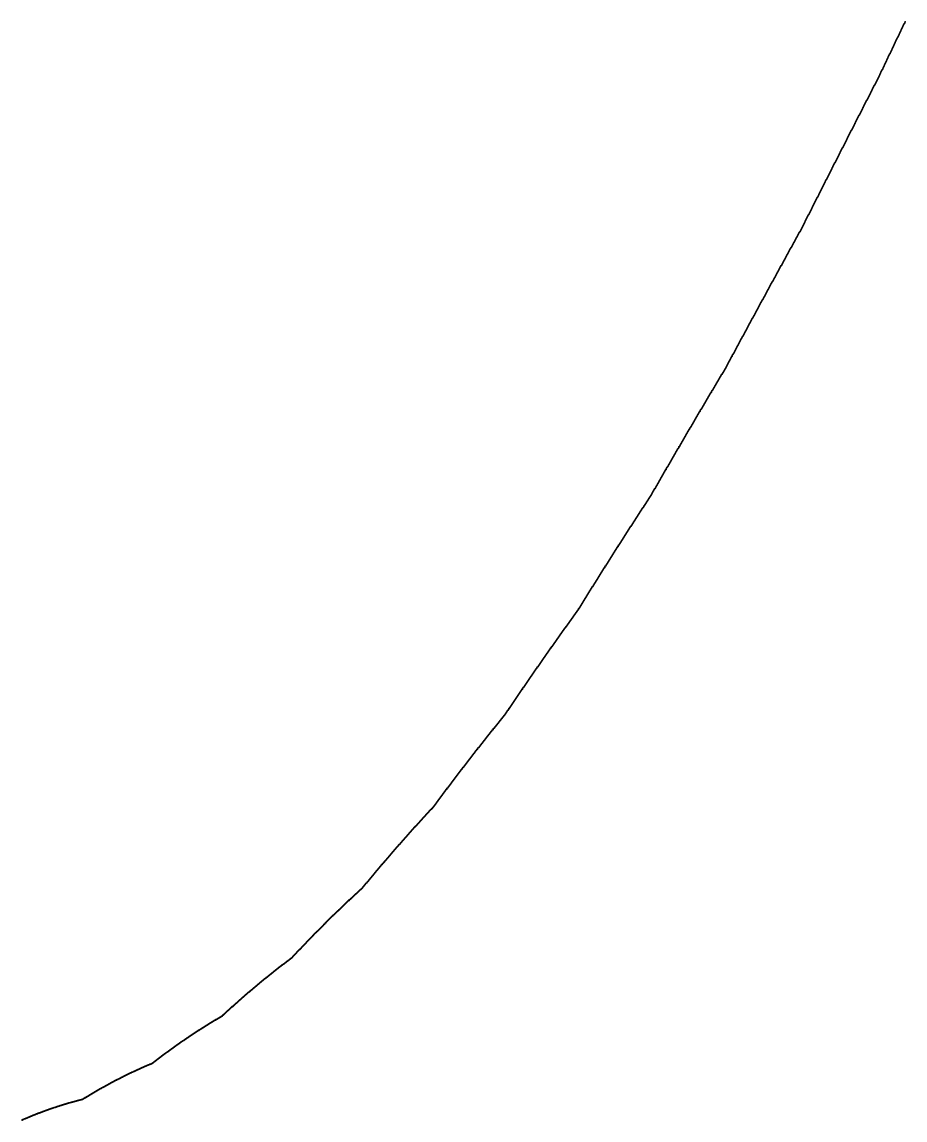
# Model space of a CAD drawing. Header units: metres. Extents: x 0 to 360, y 46 to 216.
# Drawn here: x 270 to 285.09, y 46.67 to 65.45 of the extents above; entities that cross this region are included whole.
import ezdxf

# ---------------------------------------------------------------- set-up
doc = ezdxf.new("R2010")
doc.units = ezdxf.units.M

msp = doc.modelspace()

# ---------------------------------------------------------------- linework, layer by layer
for p in [(285.042, 65.347), (285.048, 65.359), (285.054, 65.372), (285.06, 65.384), (285.066, 65.397), (285.072, 65.409), (285.078, 65.422), (285.084, 65.434), (285.09, 65.447), (284.952, 65.16), (284.958, 65.172), (284.964, 65.185), (284.97, 65.197), (284.976, 65.21), (284.982, 65.222), (284.988, 65.235), (284.994, 65.247), (285, 65.26), (285.006, 65.272), (285.012, 65.285), (285.018, 65.297), (285.024, 65.31), (285.03, 65.322), (285.036, 65.335), (284.863, 64.972), (284.869, 64.985), (284.875, 64.997), (284.881, 65.01), (284.887, 65.022), (284.893, 65.035), (284.899, 65.047), (284.905, 65.06), (284.91, 65.072), (284.916, 65.085), (284.922, 65.097), (284.928, 65.11), (284.934, 65.122), (284.94, 65.135), (284.946, 65.147), (284.773, 64.785), (284.779, 64.798), (284.785, 64.81), (284.791, 64.823), (284.797, 64.835), (284.803, 64.848), (284.809, 64.86), (284.815, 64.873), (284.821, 64.885), (284.827, 64.898), (284.833, 64.91), (284.839, 64.923), (284.845, 64.935), (284.851, 64.948), (284.857, 64.96), (284.684, 64.598), (284.69, 64.611), (284.696, 64.623), (284.702, 64.636), (284.708, 64.648), (284.714, 64.661), (284.72, 64.673), (284.726, 64.686), (284.732, 64.698), (284.738, 64.711), (284.744, 64.723), (284.749, 64.735), (284.755, 64.748), (284.761, 64.76), (284.767, 64.773), (284.589, 64.405), (284.595, 64.417), (284.601, 64.429), (284.607, 64.44), (284.612, 64.452), (284.618, 64.463), (284.624, 64.475), (284.63, 64.487), (284.636, 64.498), (284.642, 64.51), (284.648, 64.521), (284.654, 64.533), (284.66, 64.548), (284.666, 64.561), (284.672, 64.573), (284.678, 64.586), (284.493, 64.22), (284.499, 64.231), (284.505, 64.243), (284.511, 64.255), (284.517, 64.266), (284.523, 64.278), (284.529, 64.289), (284.535, 64.301), (284.541, 64.313), (284.547, 64.324), (284.553, 64.336), (284.559, 64.347), (284.565, 64.359), (284.571, 64.371), (284.577, 64.382), (284.583, 64.394), (284.398, 64.034), (284.404, 64.045), (284.41, 64.057), (284.416, 64.069), (284.422, 64.08), (284.428, 64.092), (284.434, 64.103), (284.44, 64.115), (284.446, 64.127), (284.452, 64.138), (284.458, 64.15), (284.464, 64.162), (284.47, 64.173), (284.476, 64.185), (284.482, 64.196), (284.487, 64.208), (284.303, 63.848), (284.309, 63.859), (284.315, 63.871), (284.321, 63.882), (284.327, 63.894), (284.333, 63.906), (284.339, 63.917), (284.345, 63.929), (284.351, 63.941), (284.357, 63.952), (284.363, 63.964), (284.368, 63.976), (284.374, 63.987), (284.38, 63.999), (284.386, 64.01), (284.392, 64.022), (284.208, 63.661), (284.214, 63.673), (284.22, 63.685), (284.226, 63.696), (284.232, 63.708), (284.238, 63.719), (284.244, 63.731), (284.25, 63.743), (284.256, 63.754), (284.261, 63.766), (284.267, 63.778), (284.273, 63.789), (284.279, 63.801), (284.285, 63.813), (284.291, 63.824), (284.297, 63.836), (284.113, 63.475), (284.119, 63.486), (284.125, 63.498), (284.131, 63.51), (284.137, 63.521), (284.143, 63.533), (284.149, 63.545), (284.154, 63.556), (284.16, 63.568), (284.166, 63.58), (284.172, 63.591), (284.178, 63.603), (284.184, 63.615), (284.19, 63.626), (284.196, 63.638), (284.202, 63.65), (284.018, 63.288), (284.024, 63.3), (284.03, 63.311), (284.036, 63.323), (284.042, 63.335), (284.048, 63.346), (284.054, 63.358), (284.059, 63.37), (284.065, 63.381), (284.071, 63.393), (284.077, 63.405), (284.083, 63.416), (284.089, 63.428), (284.095, 63.44), (284.101, 63.451), (284.107, 63.463), (283.923, 63.101), (283.929, 63.113), (283.935, 63.125), (283.941, 63.136), (283.947, 63.148), (283.953, 63.16), (283.959, 63.171), (283.964, 63.183), (283.97, 63.195), (283.976, 63.206), (283.982, 63.218), (283.988, 63.23), (283.994, 63.241), (284, 63.253), (284.006, 63.265), (284.012, 63.276), (283.822, 62.903), (283.828, 62.915), (283.834, 62.926), (283.84, 62.938), (283.846, 62.95), (283.852, 62.961), (283.858, 62.973), (283.864, 62.985), (283.87, 62.996), (283.875, 63.008), (283.881, 63.02), (283.887, 63.031), (283.893, 63.043), (283.899, 63.055), (283.905, 63.066), (283.911, 63.078), (283.917, 63.09), (283.727, 62.716), (283.733, 62.728), (283.739, 62.739), (283.745, 62.751), (283.751, 62.763), (283.757, 62.774), (283.763, 62.786), (283.769, 62.798), (283.775, 62.809), (283.781, 62.821), (283.787, 62.833), (283.792, 62.844), (283.798, 62.856), (283.804, 62.868), (283.81, 62.879), (283.816, 62.891), (283.632, 62.529), (283.638, 62.541), (283.644, 62.552), (283.65, 62.564), (283.656, 62.576), (283.662, 62.587), (283.668, 62.599), (283.674, 62.611), (283.68, 62.622), (283.686, 62.634), (283.692, 62.646), (283.698, 62.657), (283.704, 62.669), (283.709, 62.681), (283.715, 62.693), (283.721, 62.704), (283.538, 62.342), (283.544, 62.354), (283.549, 62.365), (283.555, 62.377), (283.561, 62.389), (283.567, 62.4), (283.573, 62.412), (283.579, 62.424), (283.585, 62.435), (283.591, 62.447), (283.597, 62.459), (283.603, 62.47), (283.609, 62.482), (283.615, 62.494), (283.621, 62.506), (283.626, 62.517), (283.443, 62.155), (283.449, 62.166), (283.455, 62.178), (283.461, 62.19), (283.467, 62.202), (283.472, 62.213), (283.478, 62.225), (283.484, 62.237), (283.49, 62.248), (283.496, 62.26), (283.502, 62.272), (283.508, 62.283), (283.514, 62.295), (283.52, 62.307), (283.526, 62.318), (283.532, 62.33), (283.348, 61.968), (283.354, 61.979), (283.36, 61.991), (283.366, 62.003), (283.372, 62.014), (283.378, 62.026), (283.384, 62.038), (283.39, 62.05), (283.396, 62.061), (283.401, 62.073), (283.407, 62.085), (283.413, 62.096), (283.419, 62.108), (283.425, 62.12), (283.431, 62.131), (283.437, 62.143), (283.248, 61.78), (283.254, 61.791), (283.259, 61.802), (283.265, 61.812), (283.271, 61.823), (283.277, 61.834), (283.283, 61.844), (283.289, 61.855), (283.295, 61.866), (283.301, 61.877), (283.307, 61.887), (283.313, 61.898), (283.319, 61.909), (283.325, 61.919), (283.33, 61.93), (283.336, 61.943), (283.342, 61.956), (283.147, 61.598), (283.153, 61.608), (283.159, 61.619), (283.165, 61.63), (283.171, 61.641), (283.177, 61.651), (283.183, 61.662), (283.188, 61.673), (283.194, 61.684), (283.2, 61.694), (283.206, 61.705), (283.212, 61.716), (283.218, 61.726), (283.224, 61.737), (283.23, 61.748), (283.236, 61.759), (283.242, 61.769), (283.041, 61.404), (283.047, 61.415), (283.053, 61.425), (283.058, 61.436), (283.064, 61.447), (283.07, 61.458), (283.076, 61.468), (283.082, 61.479), (283.088, 61.49), (283.094, 61.501), (283.1, 61.512), (283.106, 61.522), (283.112, 61.533), (283.118, 61.544), (283.123, 61.555), (283.129, 61.565), (283.135, 61.576), (283.141, 61.587), (282.94, 61.221), (282.946, 61.231), (282.952, 61.242), (282.958, 61.253), (282.964, 61.264), (282.97, 61.275), (282.976, 61.285), (282.982, 61.296), (282.988, 61.307), (282.993, 61.318), (282.999, 61.328), (283.005, 61.339), (283.011, 61.35), (283.017, 61.361), (283.023, 61.372), (283.029, 61.382), (283.035, 61.393), (282.834, 61.026), (282.84, 61.037), (282.846, 61.048), (282.852, 61.058), (282.858, 61.069), (282.864, 61.08), (282.869, 61.091), (282.875, 61.102), (282.881, 61.113), (282.887, 61.123), (282.893, 61.134), (282.899, 61.145), (282.905, 61.156), (282.911, 61.167), (282.917, 61.177), (282.923, 61.188), (282.928, 61.199), (282.934, 61.21), (282.734, 60.842), (282.74, 60.853), (282.745, 60.864), (282.751, 60.874), (282.757, 60.885), (282.763, 60.896), (282.769, 60.907), (282.775, 60.918), (282.781, 60.929), (282.787, 60.939), (282.793, 60.95), (282.799, 60.961), (282.804, 60.972), (282.81, 60.983), (282.816, 60.994), (282.822, 61.004), (282.828, 61.015), (282.633, 60.658), (282.639, 60.668), (282.645, 60.679), (282.651, 60.69), (282.657, 60.701), (282.663, 60.712), (282.669, 60.723), (282.675, 60.734), (282.681, 60.744), (282.686, 60.755), (282.692, 60.766), (282.698, 60.777), (282.704, 60.788), (282.71, 60.799), (282.716, 60.809), (282.722, 60.82), (282.728, 60.831), (282.527, 60.462), (282.533, 60.473), (282.539, 60.484), (282.545, 60.495), (282.551, 60.506), (282.557, 60.516), (282.563, 60.527), (282.568, 60.538), (282.574, 60.549), (282.58, 60.56), (282.586, 60.571), (282.592, 60.582), (282.598, 60.592), (282.604, 60.603), (282.61, 60.614), (282.616, 60.625), (282.622, 60.636), (282.627, 60.647), (282.427, 60.277), (282.433, 60.288), (282.439, 60.299), (282.445, 60.31), (282.451, 60.321), (282.456, 60.332), (282.462, 60.342), (282.468, 60.353), (282.474, 60.364), (282.48, 60.375), (282.486, 60.386), (282.492, 60.397), (282.498, 60.408), (282.504, 60.419), (282.51, 60.429), (282.515, 60.44), (282.521, 60.451), (282.327, 60.092), (282.333, 60.103), (282.339, 60.114), (282.345, 60.125), (282.35, 60.135), (282.356, 60.146), (282.362, 60.157), (282.368, 60.168), (282.374, 60.179), (282.38, 60.19), (282.386, 60.201), (282.392, 60.212), (282.398, 60.223), (282.403, 60.234), (282.409, 60.244), (282.415, 60.255), (282.421, 60.266), (282.227, 59.906), (282.233, 59.917), (282.238, 59.928), (282.244, 59.939), (282.25, 59.95), (282.256, 59.961), (282.262, 59.972), (282.268, 59.983), (282.274, 59.994), (282.28, 60.005), (282.286, 60.016), (282.291, 60.026), (282.297, 60.037), (282.303, 60.048), (282.309, 60.059), (282.315, 60.07), (282.321, 60.081), (282.127, 59.721), (282.133, 59.732), (282.138, 59.743), (282.144, 59.754), (282.15, 59.764), (282.156, 59.775), (282.162, 59.786), (282.168, 59.797), (282.174, 59.808), (282.18, 59.819), (282.185, 59.83), (282.191, 59.841), (282.197, 59.852), (282.203, 59.863), (282.209, 59.874), (282.215, 59.885), (282.221, 59.895), (282.021, 59.524), (282.027, 59.534), (282.032, 59.543), (282.038, 59.555), (282.044, 59.568), (282.05, 59.579), (282.056, 59.59), (282.062, 59.601), (282.068, 59.611), (282.074, 59.622), (282.08, 59.633), (282.085, 59.644), (282.091, 59.655), (282.097, 59.666), (282.103, 59.677), (282.109, 59.688), (282.115, 59.699), (282.121, 59.71), (281.909, 59.337), (281.915, 59.347), (281.921, 59.357), (281.927, 59.366), (281.932, 59.376), (281.938, 59.386), (281.944, 59.396), (281.95, 59.406), (281.956, 59.416), (281.962, 59.425), (281.968, 59.435), (281.974, 59.445), (281.98, 59.455), (281.985, 59.465), (281.991, 59.475), (281.997, 59.484), (282.003, 59.494), (282.009, 59.504), (282.015, 59.514), (281.797, 59.149), (281.803, 59.159), (281.809, 59.169), (281.815, 59.179), (281.821, 59.189), (281.827, 59.199), (281.832, 59.209), (281.838, 59.218), (281.844, 59.228), (281.85, 59.238), (281.856, 59.248), (281.862, 59.258), (281.868, 59.268), (281.874, 59.278), (281.88, 59.288), (281.885, 59.297), (281.891, 59.307), (281.897, 59.317), (281.903, 59.327), (281.686, 58.961), (281.691, 58.971), (281.697, 58.981), (281.703, 58.991), (281.709, 59.001), (281.715, 59.01), (281.721, 59.02), (281.727, 59.03), (281.733, 59.04), (281.738, 59.05), (281.744, 59.06), (281.75, 59.07), (281.756, 59.08), (281.762, 59.09), (281.768, 59.1), (281.774, 59.11), (281.78, 59.119), (281.785, 59.129), (281.791, 59.139), (281.574, 58.772), (281.58, 58.782), (281.586, 58.792), (281.591, 58.802), (281.597, 58.812), (281.603, 58.822), (281.609, 58.831), (281.615, 58.841), (281.621, 58.851), (281.627, 58.861), (281.633, 58.871), (281.638, 58.881), (281.644, 58.891), (281.65, 58.901), (281.656, 58.911), (281.662, 58.921), (281.668, 58.931), (281.674, 58.941), (281.68, 58.951), (281.468, 58.592), (281.474, 58.602), (281.48, 58.612), (281.486, 58.622), (281.492, 58.632), (281.497, 58.642), (281.503, 58.652), (281.509, 58.662), (281.515, 58.672), (281.521, 58.682), (281.527, 58.692), (281.533, 58.702), (281.539, 58.712), (281.544, 58.722), (281.55, 58.732), (281.556, 58.742), (281.562, 58.752), (281.568, 58.762), (281.357, 58.402), (281.362, 58.412), (281.368, 58.422), (281.374, 58.432), (281.38, 58.442), (281.386, 58.452), (281.392, 58.462), (281.398, 58.472), (281.404, 58.482), (281.409, 58.492), (281.415, 58.502), (281.421, 58.512), (281.427, 58.522), (281.433, 58.532), (281.439, 58.542), (281.445, 58.552), (281.451, 58.562), (281.456, 58.572), (281.462, 58.582), (281.245, 58.211), (281.251, 58.221), (281.257, 58.231), (281.263, 58.241), (281.269, 58.251), (281.274, 58.261), (281.28, 58.271), (281.286, 58.281), (281.292, 58.291), (281.298, 58.301), (281.304, 58.311), (281.31, 58.321), (281.315, 58.331), (281.321, 58.341), (281.327, 58.351), (281.333, 58.361), (281.339, 58.371), (281.345, 58.381), (281.351, 58.391), (281.139, 58.029), (281.145, 58.039), (281.151, 58.049), (281.157, 58.059), (281.163, 58.069), (281.169, 58.08), (281.175, 58.09), (281.181, 58.1), (281.186, 58.11), (281.192, 58.12), (281.198, 58.13), (281.204, 58.14), (281.21, 58.15), (281.216, 58.16), (281.222, 58.17), (281.227, 58.18), (281.233, 58.19), (281.239, 58.2), (281.028, 57.837), (281.034, 57.847), (281.04, 57.857), (281.046, 57.867), (281.051, 57.878), (281.057, 57.888), (281.063, 57.898), (281.069, 57.908), (281.075, 57.918), (281.081, 57.928), (281.087, 57.938), (281.093, 57.948), (281.098, 57.958), (281.104, 57.969), (281.11, 57.979), (281.116, 57.989), (281.122, 57.999), (281.128, 58.009), (281.134, 58.019), (280.922, 57.655), (280.928, 57.665), (280.934, 57.675), (280.94, 57.685), (280.946, 57.695), (280.952, 57.705), (280.958, 57.716), (280.964, 57.726), (280.969, 57.736), (280.975, 57.746), (280.981, 57.756), (280.987, 57.766), (280.993, 57.776), (280.999, 57.786), (281.005, 57.797), (281.01, 57.807), (281.016, 57.817), (281.022, 57.827), (280.811, 57.462), (280.817, 57.472), (280.823, 57.482), (280.829, 57.492), (280.835, 57.502), (280.84, 57.513), (280.846, 57.523), (280.852, 57.533), (280.858, 57.543), (280.864, 57.553), (280.87, 57.563), (280.876, 57.573), (280.881, 57.584), (280.887, 57.594), (280.893, 57.604), (280.899, 57.614), (280.905, 57.624), (280.911, 57.634), (280.917, 57.645), (280.7, 57.278), (280.706, 57.287), (280.712, 57.296), (280.717, 57.305), (280.723, 57.314), (280.729, 57.323), (280.735, 57.332), (280.741, 57.341), (280.747, 57.349), (280.753, 57.358), (280.758, 57.368), (280.764, 57.38), (280.77, 57.39), (280.776, 57.401), (280.782, 57.411), (280.788, 57.421), (280.794, 57.431), (280.799, 57.441), (280.805, 57.452), (280.577, 57.089), (280.583, 57.098), (280.588, 57.107), (280.594, 57.116), (280.6, 57.125), (280.606, 57.134), (280.612, 57.143), (280.618, 57.152), (280.624, 57.161), (280.629, 57.17), (280.635, 57.179), (280.641, 57.188), (280.647, 57.197), (280.653, 57.206), (280.659, 57.215), (280.665, 57.224), (280.67, 57.233), (280.676, 57.242), (280.682, 57.251), (280.688, 57.26), (280.694, 57.269), (280.454, 56.9), (280.46, 56.909), (280.466, 56.918), (280.471, 56.927), (280.477, 56.936), (280.483, 56.945), (280.489, 56.954), (280.495, 56.963), (280.501, 56.972), (280.507, 56.981), (280.512, 56.99), (280.518, 56.999), (280.524, 57.008), (280.53, 57.017), (280.536, 57.026), (280.542, 57.035), (280.548, 57.044), (280.553, 57.053), (280.559, 57.062), (280.565, 57.071), (280.571, 57.08), (280.331, 56.709), (280.337, 56.718), (280.343, 56.727), (280.348, 56.736), (280.354, 56.745), (280.36, 56.754), (280.366, 56.764), (280.372, 56.773), (280.378, 56.782), (280.384, 56.791), (280.389, 56.8), (280.395, 56.809), (280.401, 56.818), (280.407, 56.827), (280.413, 56.836), (280.419, 56.845), (280.425, 56.854), (280.43, 56.863), (280.436, 56.873), (280.442, 56.882), (280.448, 56.891), (280.214, 56.526), (280.22, 56.535), (280.226, 56.544), (280.231, 56.554), (280.237, 56.563), (280.243, 56.572), (280.249, 56.581), (280.255, 56.59), (280.261, 56.599), (280.267, 56.608), (280.272, 56.618), (280.278, 56.627), (280.284, 56.636), (280.29, 56.645), (280.296, 56.654), (280.302, 56.663), (280.307, 56.672), (280.313, 56.682), (280.319, 56.691), (280.325, 56.7), (280.091, 56.333), (280.097, 56.342), (280.103, 56.352), (280.109, 56.361), (280.114, 56.37), (280.12, 56.379), (280.126, 56.388), (280.132, 56.398), (280.138, 56.407), (280.144, 56.416), (280.15, 56.425), (280.155, 56.434), (280.161, 56.444), (280.167, 56.453), (280.173, 56.462), (280.179, 56.471), (280.185, 56.48), (280.19, 56.489), (280.196, 56.499), (280.202, 56.508), (280.208, 56.517), (279.974, 56.148), (279.98, 56.158), (279.986, 56.167), (279.992, 56.176), (279.997, 56.185), (280.003, 56.195), (280.009, 56.204), (280.015, 56.213), (280.021, 56.222), (280.027, 56.232), (280.033, 56.241), (280.038, 56.25), (280.044, 56.259), (280.05, 56.269), (280.056, 56.278), (280.062, 56.287), (280.068, 56.296), (280.073, 56.305), (280.079, 56.315), (280.085, 56.324), (279.857, 55.963), (279.863, 55.972), (279.869, 55.981), (279.875, 55.991), (279.881, 56), (279.886, 56.009), (279.892, 56.019), (279.898, 56.028), (279.904, 56.037), (279.91, 56.046), (279.916, 56.056), (279.921, 56.065), (279.927, 56.074), (279.933, 56.084), (279.939, 56.093), (279.945, 56.102), (279.951, 56.111), (279.957, 56.121), (279.962, 56.13), (279.968, 56.139), (279.734, 55.767), (279.74, 55.776), (279.746, 55.786), (279.752, 55.795), (279.758, 55.804), (279.764, 55.814), (279.769, 55.823), (279.775, 55.832), (279.781, 55.842), (279.787, 55.851), (279.793, 55.86), (279.799, 55.87), (279.805, 55.879), (279.81, 55.888), (279.816, 55.898), (279.822, 55.907), (279.828, 55.916), (279.834, 55.926), (279.84, 55.935), (279.845, 55.944), (279.851, 55.954), (279.618, 55.58), (279.623, 55.589), (279.629, 55.599), (279.635, 55.608), (279.641, 55.617), (279.647, 55.627), (279.653, 55.636), (279.658, 55.645), (279.664, 55.655), (279.67, 55.664), (279.676, 55.674), (279.682, 55.683), (279.688, 55.692), (279.694, 55.702), (279.699, 55.711), (279.705, 55.72), (279.711, 55.73), (279.717, 55.739), (279.723, 55.748), (279.729, 55.758), (279.507, 55.4), (279.512, 55.411), (279.518, 55.42), (279.524, 55.429), (279.53, 55.439), (279.536, 55.448), (279.542, 55.458), (279.547, 55.467), (279.553, 55.476), (279.559, 55.486), (279.565, 55.495), (279.571, 55.505), (279.577, 55.514), (279.583, 55.523), (279.588, 55.533), (279.594, 55.542), (279.6, 55.552), (279.606, 55.561), (279.612, 55.57), (279.366, 55.204), (279.372, 55.212), (279.378, 55.22), (279.384, 55.228), (279.39, 55.236), (279.396, 55.244), (279.401, 55.252), (279.407, 55.26), (279.413, 55.268), (279.419, 55.277), (279.425, 55.285), (279.431, 55.293), (279.437, 55.301), (279.442, 55.309), (279.448, 55.317), (279.454, 55.325), (279.46, 55.333), (279.466, 55.341), (279.472, 55.349), (279.477, 55.357), (279.483, 55.365), (279.489, 55.373), (279.495, 55.381), (279.501, 55.389), (279.232, 55.017), (279.238, 55.025), (279.244, 55.033), (279.25, 55.041), (279.256, 55.049), (279.261, 55.057), (279.267, 55.066), (279.273, 55.074), (279.279, 55.082), (279.285, 55.09), (279.291, 55.098), (279.296, 55.106), (279.302, 55.115), (279.308, 55.123), (279.314, 55.131), (279.32, 55.139), (279.326, 55.147), (279.331, 55.155), (279.337, 55.163), (279.343, 55.171), (279.349, 55.179), (279.355, 55.188), (279.361, 55.196), (279.104, 54.836), (279.11, 54.844), (279.115, 54.853), (279.121, 54.861), (279.127, 54.869), (279.133, 54.877), (279.139, 54.885), (279.145, 54.894), (279.15, 54.902), (279.156, 54.91), (279.162, 54.918), (279.168, 54.927), (279.174, 54.935), (279.18, 54.943), (279.185, 54.951), (279.191, 54.959), (279.197, 54.968), (279.203, 54.976), (279.209, 54.984), (279.215, 54.992), (279.22, 55), (279.226, 55.008), (278.97, 54.646), (278.975, 54.654), (278.981, 54.662), (278.987, 54.671), (278.993, 54.679), (278.999, 54.687), (279.005, 54.695), (279.01, 54.704), (279.016, 54.712), (279.022, 54.72), (279.028, 54.729), (279.034, 54.737), (279.04, 54.745), (279.045, 54.753), (279.051, 54.762), (279.057, 54.77), (279.063, 54.778), (279.069, 54.787), (279.075, 54.795), (279.08, 54.803), (279.086, 54.811), (279.092, 54.82), (279.098, 54.828), (278.835, 54.454), (278.841, 54.462), (278.847, 54.47), (278.853, 54.479), (278.859, 54.487), (278.865, 54.495), (278.87, 54.504), (278.876, 54.512), (278.882, 54.521), (278.888, 54.529), (278.894, 54.537), (278.9, 54.546), (278.905, 54.554), (278.911, 54.562), (278.917, 54.571), (278.923, 54.579), (278.929, 54.587), (278.935, 54.596), (278.94, 54.604), (278.946, 54.612), (278.952, 54.621), (278.958, 54.629), (278.964, 54.637), (278.707, 54.268), (278.713, 54.277), (278.719, 54.285), (278.725, 54.294), (278.73, 54.302), (278.736, 54.311), (278.742, 54.319), (278.748, 54.327), (278.754, 54.336), (278.76, 54.344), (278.765, 54.353), (278.771, 54.361), (278.777, 54.37), (278.783, 54.378), (278.789, 54.386), (278.795, 54.395), (278.8, 54.403), (278.806, 54.412), (278.812, 54.42), (278.818, 54.428), (278.824, 54.437), (278.83, 54.445), (278.579, 54.082), (278.585, 54.09), (278.59, 54.099), (278.596, 54.107), (278.602, 54.116), (278.608, 54.124), (278.614, 54.133), (278.62, 54.141), (278.625, 54.15), (278.631, 54.158), (278.637, 54.167), (278.643, 54.175), (278.649, 54.184), (278.655, 54.192), (278.66, 54.201), (278.666, 54.209), (278.672, 54.218), (278.678, 54.226), (278.684, 54.235), (278.69, 54.243), (278.695, 54.252), (278.701, 54.26), (278.451, 53.894), (278.456, 53.903), (278.462, 53.911), (278.468, 53.92), (278.474, 53.928), (278.48, 53.937), (278.486, 53.945), (278.491, 53.954), (278.497, 53.963), (278.503, 53.971), (278.509, 53.98), (278.515, 53.988), (278.521, 53.997), (278.526, 54.005), (278.532, 54.014), (278.538, 54.022), (278.544, 54.031), (278.55, 54.039), (278.555, 54.048), (278.561, 54.056), (278.567, 54.065), (278.573, 54.073), (278.322, 53.705), (278.328, 53.714), (278.334, 53.722), (278.34, 53.731), (278.346, 53.74), (278.351, 53.748), (278.357, 53.757), (278.363, 53.765), (278.369, 53.774), (278.375, 53.783), (278.381, 53.791), (278.386, 53.8), (278.392, 53.808), (278.398, 53.817), (278.404, 53.826), (278.41, 53.834), (278.416, 53.843), (278.421, 53.851), (278.427, 53.86), (278.433, 53.868), (278.439, 53.877), (278.445, 53.886), (278.182, 53.515), (278.188, 53.523), (278.194, 53.53), (278.2, 53.537), (278.206, 53.544), (278.212, 53.551), (278.217, 53.558), (278.223, 53.565), (278.229, 53.573), (278.235, 53.58), (278.241, 53.587), (278.247, 53.594), (278.252, 53.601), (278.258, 53.608), (278.264, 53.617), (278.27, 53.627), (278.276, 53.636), (278.282, 53.645), (278.287, 53.653), (278.293, 53.662), (278.299, 53.671), (278.305, 53.679), (278.311, 53.688), (278.317, 53.696), (278.031, 53.328), (278.037, 53.335), (278.043, 53.342), (278.049, 53.35), (278.054, 53.357), (278.06, 53.364), (278.066, 53.371), (278.072, 53.379), (278.078, 53.386), (278.083, 53.393), (278.089, 53.4), (278.095, 53.408), (278.101, 53.415), (278.107, 53.422), (278.113, 53.429), (278.118, 53.436), (278.124, 53.444), (278.13, 53.451), (278.136, 53.458), (278.142, 53.465), (278.148, 53.472), (278.153, 53.48), (278.159, 53.487), (278.165, 53.494), (278.171, 53.501), (278.177, 53.508), (277.885, 53.145), (277.891, 53.152), (277.897, 53.16), (277.903, 53.167), (277.909, 53.174), (277.915, 53.182), (277.92, 53.189), (277.926, 53.196), (277.932, 53.204), (277.938, 53.211), (277.944, 53.218), (277.949, 53.226), (277.955, 53.233), (277.961, 53.24), (277.967, 53.248), (277.973, 53.255), (277.979, 53.262), (277.984, 53.27), (277.99, 53.277), (277.996, 53.284), (278.002, 53.291), (278.008, 53.299), (278.014, 53.306), (278.019, 53.313), (278.025, 53.321), (277.734, 52.952), (277.74, 52.96), (277.746, 52.967), (277.751, 52.975), (277.757, 52.982), (277.763, 52.99), (277.769, 52.997), (277.775, 53.004), (277.781, 53.012), (277.786, 53.019), (277.792, 53.027), (277.798, 53.034), (277.804, 53.042), (277.81, 53.049), (277.816, 53.056), (277.821, 53.064), (277.827, 53.071), (277.833, 53.079), (277.839, 53.086), (277.845, 53.093), (277.85, 53.101), (277.856, 53.108), (277.862, 53.116), (277.868, 53.123), (277.874, 53.13), (277.88, 53.138), (277.588, 52.765), (277.594, 52.772), (277.6, 52.78), (277.606, 52.787), (277.612, 52.795), (277.618, 52.802), (277.623, 52.81), (277.629, 52.818), (277.635, 52.825), (277.641, 52.833), (277.647, 52.84), (277.652, 52.848), (277.658, 52.855), (277.664, 52.863), (277.67, 52.87), (277.676, 52.878), (277.682, 52.885), (277.687, 52.893), (277.693, 52.9), (277.699, 52.908), (277.705, 52.915), (277.711, 52.922), (277.717, 52.93), (277.722, 52.937), (277.728, 52.945), (277.443, 52.575), (277.449, 52.583), (277.455, 52.59), (277.46, 52.598), (277.466, 52.606), (277.472, 52.613), (277.478, 52.621), (277.484, 52.628), (277.489, 52.636), (277.495, 52.644), (277.501, 52.651), (277.507, 52.659), (277.513, 52.666), (277.519, 52.674), (277.524, 52.682), (277.53, 52.689), (277.536, 52.697), (277.542, 52.704), (277.548, 52.712), (277.554, 52.719), (277.559, 52.727), (277.565, 52.735), (277.571, 52.742), (277.577, 52.75), (277.583, 52.757), (277.303, 52.391), (277.309, 52.399), (277.315, 52.406), (277.321, 52.414), (277.327, 52.422), (277.332, 52.429), (277.338, 52.437), (277.344, 52.445), (277.35, 52.453), (277.356, 52.46), (277.361, 52.468), (277.367, 52.476), (277.373, 52.483), (277.379, 52.491), (277.385, 52.499), (277.391, 52.506), (277.396, 52.514), (277.402, 52.522), (277.408, 52.529), (277.414, 52.537), (277.42, 52.545), (277.425, 52.552), (277.431, 52.56), (277.437, 52.567), (277.164, 52.205), (277.169, 52.213), (277.175, 52.221), (277.181, 52.228), (277.187, 52.236), (277.193, 52.244), (277.198, 52.252), (277.204, 52.259), (277.21, 52.267), (277.216, 52.275), (277.222, 52.283), (277.228, 52.29), (277.233, 52.298), (277.239, 52.306), (277.245, 52.314), (277.251, 52.321), (277.257, 52.329), (277.262, 52.337), (277.268, 52.345), (277.274, 52.352), (277.28, 52.36), (277.286, 52.368), (277.292, 52.376), (277.297, 52.383), (277.024, 52.018), (277.03, 52.024), (277.036, 52.031), (277.041, 52.041), (277.047, 52.049), (277.053, 52.056), (277.059, 52.064), (277.065, 52.072), (277.07, 52.08), (277.076, 52.088), (277.082, 52.096), (277.088, 52.103), (277.094, 52.111), (277.1, 52.119), (277.105, 52.127), (277.111, 52.135), (277.117, 52.143), (277.123, 52.15), (277.129, 52.158), (277.134, 52.166), (277.14, 52.174), (277.146, 52.182), (277.152, 52.189), (277.158, 52.197), (276.849, 51.83), (276.855, 51.836), (276.861, 51.843), (276.867, 51.849), (276.873, 51.855), (276.878, 51.861), (276.884, 51.868), (276.89, 51.874), (276.896, 51.88), (276.902, 51.887), (276.908, 51.893), (276.913, 51.899), (276.919, 51.906), (276.925, 51.912), (276.931, 51.918), (276.937, 51.924), (276.942, 51.931), (276.948, 51.937), (276.954, 51.943), (276.96, 51.949), (276.966, 51.956), (276.972, 51.962), (276.977, 51.968), (276.983, 51.974), (276.989, 51.981), (276.995, 51.987), (277.001, 51.993), (277.006, 51.999), (277.012, 52.005), (277.018, 52.012), (276.675, 51.638), (276.681, 51.644), (276.687, 51.651), (276.692, 51.657), (276.698, 51.664), (276.704, 51.67), (276.71, 51.677), (276.716, 51.683), (276.721, 51.69), (276.727, 51.696), (276.733, 51.702), (276.739, 51.709), (276.745, 51.715), (276.751, 51.722), (276.756, 51.728), (276.762, 51.734), (276.768, 51.741), (276.774, 51.747), (276.78, 51.754), (276.785, 51.76), (276.791, 51.766), (276.797, 51.773), (276.803, 51.779), (276.809, 51.785), (276.815, 51.792), (276.82, 51.798), (276.826, 51.805), (276.832, 51.811), (276.838, 51.817), (276.844, 51.824), (276.506, 51.449), (276.512, 51.455), (276.518, 51.462), (276.524, 51.468), (276.529, 51.475), (276.535, 51.482), (276.541, 51.488), (276.547, 51.495), (276.553, 51.501), (276.559, 51.508), (276.564, 51.514), (276.57, 51.521), (276.576, 51.527), (276.582, 51.534), (276.588, 51.541), (276.593, 51.547), (276.599, 51.554), (276.605, 51.56), (276.611, 51.567), (276.617, 51.573), (276.623, 51.58), (276.628, 51.586), (276.634, 51.593), (276.64, 51.599), (276.646, 51.606), (276.652, 51.612), (276.657, 51.619), (276.663, 51.625), (276.669, 51.632), (276.343, 51.263), (276.349, 51.269), (276.355, 51.276), (276.361, 51.283), (276.367, 51.289), (276.372, 51.296), (276.378, 51.303), (276.384, 51.309), (276.39, 51.316), (276.396, 51.323), (276.402, 51.329), (276.407, 51.336), (276.413, 51.343), (276.419, 51.349), (276.425, 51.356), (276.431, 51.363), (276.436, 51.369), (276.442, 51.376), (276.448, 51.383), (276.454, 51.389), (276.46, 51.396), (276.466, 51.403), (276.471, 51.409), (276.477, 51.416), (276.483, 51.422), (276.489, 51.429), (276.495, 51.436), (276.5, 51.442), (276.181, 51.073), (276.186, 51.08), (276.192, 51.087), (276.198, 51.094), (276.204, 51.101), (276.21, 51.107), (276.215, 51.114), (276.221, 51.121), (276.227, 51.128), (276.233, 51.135), (276.239, 51.141), (276.245, 51.148), (276.25, 51.155), (276.256, 51.162), (276.262, 51.168), (276.268, 51.175), (276.274, 51.182), (276.279, 51.189), (276.285, 51.195), (276.291, 51.202), (276.297, 51.209), (276.303, 51.216), (276.309, 51.222), (276.314, 51.229), (276.32, 51.236), (276.326, 51.243), (276.332, 51.249), (276.338, 51.256), (276.024, 50.888), (276.029, 50.895), (276.035, 50.902), (276.041, 50.909), (276.047, 50.916), (276.053, 50.923), (276.058, 50.93), (276.064, 50.936), (276.07, 50.943), (276.076, 50.95), (276.082, 50.957), (276.088, 50.964), (276.093, 50.971), (276.099, 50.978), (276.105, 50.985), (276.111, 50.991), (276.117, 50.998), (276.122, 51.005), (276.128, 51.012), (276.134, 51.019), (276.14, 51.026), (276.146, 51.032), (276.152, 51.039), (276.157, 51.046), (276.163, 51.053), (276.169, 51.06), (276.175, 51.067), (275.867, 50.7), (275.872, 50.707), (275.878, 50.714), (275.884, 50.721), (275.89, 50.728), (275.896, 50.735), (275.902, 50.742), (275.907, 50.749), (275.913, 50.756), (275.919, 50.763), (275.925, 50.77), (275.931, 50.777), (275.936, 50.784), (275.942, 50.791), (275.948, 50.798), (275.954, 50.805), (275.96, 50.812), (275.965, 50.819), (275.971, 50.826), (275.977, 50.833), (275.983, 50.84), (275.989, 50.846), (275.995, 50.853), (276, 50.86), (276.006, 50.867), (276.012, 50.874), (276.018, 50.881), (275.681, 50.514), (275.686, 50.519), (275.692, 50.525), (275.698, 50.53), (275.704, 50.536), (275.71, 50.541), (275.716, 50.546), (275.721, 50.552), (275.727, 50.557), (275.733, 50.562), (275.739, 50.568), (275.745, 50.573), (275.75, 50.578), (275.756, 50.583), (275.762, 50.589), (275.768, 50.594), (275.774, 50.599), (275.779, 50.605), (275.785, 50.61), (275.791, 50.615), (275.797, 50.62), (275.803, 50.626), (275.809, 50.631), (275.814, 50.636), (275.82, 50.642), (275.826, 50.65), (275.832, 50.658), (275.838, 50.665), (275.843, 50.672), (275.849, 50.679), (275.855, 50.686), (275.861, 50.693), (275.477, 50.323), (275.483, 50.329), (275.489, 50.334), (275.495, 50.34), (275.5, 50.345), (275.506, 50.351), (275.512, 50.356), (275.518, 50.362), (275.524, 50.367), (275.529, 50.373), (275.535, 50.378), (275.541, 50.384), (275.547, 50.389), (275.553, 50.395), (275.559, 50.4), (275.564, 50.406), (275.57, 50.411), (275.576, 50.417), (275.582, 50.422), (275.588, 50.427), (275.593, 50.433), (275.599, 50.438), (275.605, 50.444), (275.611, 50.449), (275.617, 50.455), (275.622, 50.46), (275.628, 50.466), (275.634, 50.471), (275.64, 50.476), (275.646, 50.482), (275.652, 50.487), (275.657, 50.493), (275.663, 50.498), (275.669, 50.503), (275.675, 50.509), (275.285, 50.137), (275.291, 50.143), (275.297, 50.149), (275.303, 50.154), (275.309, 50.16), (275.314, 50.166), (275.32, 50.171), (275.326, 50.177), (275.332, 50.183), (275.338, 50.188), (275.343, 50.194), (275.349, 50.2), (275.355, 50.205), (275.361, 50.211), (275.367, 50.217), (275.373, 50.222), (275.378, 50.228), (275.384, 50.234), (275.39, 50.239), (275.396, 50.245), (275.402, 50.25), (275.407, 50.256), (275.413, 50.262), (275.419, 50.267), (275.425, 50.273), (275.431, 50.278), (275.436, 50.284), (275.442, 50.29), (275.448, 50.295), (275.454, 50.301), (275.46, 50.306), (275.466, 50.312), (275.471, 50.317), (275.094, 49.947), (275.099, 49.952), (275.105, 49.958), (275.111, 49.964), (275.117, 49.97), (275.123, 49.976), (275.128, 49.982), (275.134, 49.987), (275.14, 49.993), (275.146, 49.999), (275.152, 50.005), (275.157, 50.011), (275.163, 50.017), (275.169, 50.022), (275.175, 50.028), (275.181, 50.034), (275.187, 50.04), (275.192, 50.045), (275.198, 50.051), (275.204, 50.057), (275.21, 50.063), (275.216, 50.069), (275.221, 50.074), (275.227, 50.08), (275.233, 50.086), (275.239, 50.092), (275.245, 50.097), (275.25, 50.103), (275.256, 50.109), (275.262, 50.114), (275.268, 50.12), (275.274, 50.126), (275.28, 50.132), (274.913, 49.763), (274.919, 49.769), (274.925, 49.775), (274.931, 49.781), (274.937, 49.787), (274.942, 49.793), (274.948, 49.799), (274.954, 49.805), (274.96, 49.811), (274.966, 49.817), (274.972, 49.823), (274.977, 49.828), (274.983, 49.834), (274.989, 49.84), (274.995, 49.846), (275.001, 49.852), (275.006, 49.858), (275.012, 49.864), (275.018, 49.87), (275.024, 49.876), (275.03, 49.882), (275.035, 49.888), (275.041, 49.894), (275.047, 49.9), (275.053, 49.905), (275.059, 49.911), (275.065, 49.917), (275.07, 49.923), (275.076, 49.929), (275.082, 49.935), (275.088, 49.941), (274.733, 49.575), (274.739, 49.581), (274.745, 49.587), (274.751, 49.593), (274.756, 49.599), (274.762, 49.605), (274.768, 49.611), (274.774, 49.618), (274.78, 49.624), (274.786, 49.63), (274.791, 49.636), (274.797, 49.642), (274.803, 49.648), (274.809, 49.654), (274.815, 49.66), (274.82, 49.666), (274.826, 49.672), (274.832, 49.678), (274.838, 49.684), (274.844, 49.691), (274.849, 49.697), (274.855, 49.703), (274.861, 49.709), (274.867, 49.715), (274.873, 49.721), (274.879, 49.727), (274.884, 49.733), (274.89, 49.739), (274.896, 49.745), (274.902, 49.751), (274.908, 49.757), (274.53, 49.384), (274.536, 49.388), (274.541, 49.393), (274.547, 49.397), (274.553, 49.401), (274.559, 49.406), (274.565, 49.41), (274.571, 49.414), (274.576, 49.419), (274.582, 49.423), (274.588, 49.427), (274.594, 49.432), (274.6, 49.436), (274.605, 49.44), (274.611, 49.445), (274.617, 49.45), (274.623, 49.457), (274.629, 49.464), (274.634, 49.47), (274.64, 49.476), (274.646, 49.482), (274.652, 49.489), (274.658, 49.495), (274.664, 49.501), (274.669, 49.507), (274.675, 49.513), (274.681, 49.519), (274.687, 49.526), (274.693, 49.532), (274.698, 49.538), (274.704, 49.544), (274.71, 49.55), (274.716, 49.556), (274.722, 49.563), (274.727, 49.569), (274.292, 49.199), (274.297, 49.204), (274.303, 49.209), (274.309, 49.213), (274.315, 49.218), (274.321, 49.222), (274.326, 49.227), (274.332, 49.232), (274.338, 49.236), (274.344, 49.241), (274.35, 49.245), (274.356, 49.25), (274.361, 49.254), (274.367, 49.259), (274.373, 49.263), (274.379, 49.268), (274.385, 49.272), (274.39, 49.277), (274.396, 49.282), (274.402, 49.286), (274.408, 49.291), (274.414, 49.295), (274.419, 49.3), (274.425, 49.304), (274.431, 49.309), (274.437, 49.313), (274.443, 49.317), (274.448, 49.322), (274.454, 49.326), (274.46, 49.331), (274.466, 49.335), (274.472, 49.34), (274.478, 49.344), (274.483, 49.349), (274.489, 49.353), (274.495, 49.357), (274.501, 49.362), (274.507, 49.366), (274.512, 49.371), (274.518, 49.375), (274.524, 49.379), (274.059, 49.011), (274.065, 49.016), (274.071, 49.02), (274.077, 49.025), (274.082, 49.03), (274.088, 49.035), (274.094, 49.04), (274.1, 49.044), (274.106, 49.049), (274.111, 49.054), (274.117, 49.059), (274.123, 49.064), (274.129, 49.068), (274.135, 49.073), (274.14, 49.078), (274.146, 49.083), (274.152, 49.087), (274.158, 49.092), (274.164, 49.097), (274.17, 49.101), (274.175, 49.106), (274.181, 49.111), (274.187, 49.116), (274.193, 49.12), (274.199, 49.125), (274.204, 49.13), (274.21, 49.134), (274.216, 49.139), (274.222, 49.144), (274.228, 49.148), (274.233, 49.153), (274.239, 49.158), (274.245, 49.162), (274.251, 49.167), (274.257, 49.172), (274.263, 49.176), (274.268, 49.181), (274.274, 49.186), (274.28, 49.19), (274.286, 49.195), (273.838, 48.824), (273.844, 48.829), (273.85, 48.834), (273.856, 48.839), (273.861, 48.844), (273.867, 48.849), (273.873, 48.854), (273.879, 48.859), (273.885, 48.864), (273.891, 48.869), (273.896, 48.874), (273.902, 48.879), (273.908, 48.884), (273.914, 48.889), (273.92, 48.894), (273.925, 48.899), (273.931, 48.904), (273.937, 48.908), (273.943, 48.913), (273.949, 48.918), (273.954, 48.923), (273.96, 48.928), (273.966, 48.933), (273.972, 48.938), (273.978, 48.943), (273.984, 48.948), (273.989, 48.953), (273.995, 48.958), (274.001, 48.962), (274.007, 48.967), (274.013, 48.972), (274.018, 48.977), (274.024, 48.982), (274.03, 48.987), (274.036, 48.992), (274.042, 48.996), (274.047, 49.001), (274.053, 49.006), (273.623, 48.635), (273.629, 48.64), (273.635, 48.645), (273.641, 48.651), (273.646, 48.656), (273.652, 48.661), (273.658, 48.666), (273.664, 48.671), (273.67, 48.676), (273.676, 48.682), (273.681, 48.687), (273.687, 48.692), (273.693, 48.697), (273.699, 48.702), (273.705, 48.707), (273.71, 48.712), (273.716, 48.718), (273.722, 48.723), (273.728, 48.728), (273.734, 48.733), (273.739, 48.738), (273.745, 48.743), (273.751, 48.748), (273.757, 48.753), (273.763, 48.758), (273.769, 48.763), (273.774, 48.769), (273.78, 48.774), (273.786, 48.779), (273.792, 48.784), (273.798, 48.789), (273.803, 48.794), (273.809, 48.799), (273.815, 48.804), (273.821, 48.809), (273.827, 48.814), (273.832, 48.819), (273.414, 48.445), (273.42, 48.449), (273.426, 48.455), (273.431, 48.461), (273.437, 48.466), (273.443, 48.472), (273.449, 48.477), (273.455, 48.482), (273.46, 48.488), (273.466, 48.493), (273.472, 48.498), (273.478, 48.504), (273.484, 48.509), (273.49, 48.514), (273.495, 48.52), (273.501, 48.525), (273.507, 48.53), (273.513, 48.535), (273.519, 48.541), (273.524, 48.546), (273.53, 48.551), (273.536, 48.557), (273.542, 48.562), (273.548, 48.567), (273.553, 48.572), (273.559, 48.578), (273.565, 48.583), (273.571, 48.588), (273.577, 48.593), (273.583, 48.599), (273.588, 48.604), (273.594, 48.609), (273.6, 48.614), (273.606, 48.619), (273.612, 48.625), (273.617, 48.63), (273.106, 48.259), (273.112, 48.263), (273.118, 48.266), (273.123, 48.27), (273.129, 48.274), (273.135, 48.277), (273.141, 48.281), (273.147, 48.284), (273.152, 48.288), (273.158, 48.292), (273.164, 48.295), (273.17, 48.299), (273.176, 48.302), (273.181, 48.306), (273.187, 48.31), (273.193, 48.313), (273.199, 48.317), (273.205, 48.32), (273.211, 48.324), (273.216, 48.327), (273.222, 48.331), (273.228, 48.335), (273.234, 48.338), (273.24, 48.342), (273.245, 48.345), (273.251, 48.349), (273.257, 48.352), (273.263, 48.356), (273.269, 48.359), (273.274, 48.363), (273.28, 48.366), (273.286, 48.37), (273.292, 48.373), (273.298, 48.377), (273.304, 48.38), (273.309, 48.384), (273.315, 48.387), (273.321, 48.39), (273.327, 48.394), (273.333, 48.397), (273.338, 48.401), (273.344, 48.404), (273.35, 48.408), (273.356, 48.411), (273.362, 48.414), (273.367, 48.418), (273.373, 48.421), (273.379, 48.425), (273.385, 48.428), (273.391, 48.431), (273.397, 48.435), (273.402, 48.438), (273.408, 48.441), (272.815, 48.069), (272.821, 48.073), (272.827, 48.076), (272.833, 48.08), (272.839, 48.084), (272.844, 48.088), (272.85, 48.092), (272.856, 48.096), (272.862, 48.1), (272.868, 48.104), (272.873, 48.108), (272.879, 48.112), (272.885, 48.116), (272.891, 48.119), (272.897, 48.123), (272.902, 48.127), (272.908, 48.131), (272.914, 48.135), (272.92, 48.139), (272.926, 48.143), (272.932, 48.146), (272.937, 48.15), (272.943, 48.154), (272.949, 48.158), (272.955, 48.162), (272.961, 48.166), (272.966, 48.169), (272.972, 48.173), (272.978, 48.177), (272.984, 48.181), (272.99, 48.184), (272.995, 48.188), (273.001, 48.192), (273.007, 48.196), (273.013, 48.2), (273.019, 48.203), (273.025, 48.207), (273.03, 48.211), (273.036, 48.215), (273.042, 48.218), (273.048, 48.222), (273.054, 48.226), (273.059, 48.229), (273.065, 48.233), (273.071, 48.237), (273.077, 48.241), (273.083, 48.244), (273.088, 48.248), (273.094, 48.252), (273.1, 48.255), (272.548, 47.881), (272.554, 47.885), (272.559, 47.89), (272.565, 47.894), (272.571, 47.898), (272.577, 47.902), (272.583, 47.906), (272.589, 47.91), (272.594, 47.915), (272.6, 47.919), (272.606, 47.923), (272.612, 47.927), (272.618, 47.931), (272.623, 47.935), (272.629, 47.939), (272.635, 47.944), (272.641, 47.948), (272.647, 47.952), (272.652, 47.956), (272.658, 47.96), (272.664, 47.964), (272.67, 47.968), (272.676, 47.972), (272.682, 47.976), (272.687, 47.98), (272.693, 47.984), (272.699, 47.989), (272.705, 47.993), (272.711, 47.997), (272.716, 48.001), (272.722, 48.005), (272.728, 48.009), (272.734, 48.013), (272.74, 48.017), (272.745, 48.021), (272.751, 48.025), (272.757, 48.029), (272.763, 48.033), (272.769, 48.037), (272.775, 48.041), (272.78, 48.045), (272.786, 48.049), (272.792, 48.053), (272.798, 48.057), (272.804, 48.061), (272.809, 48.065), (272.298, 47.696), (272.304, 47.7), (272.309, 47.704), (272.315, 47.709), (272.321, 47.713), (272.327, 47.718), (272.333, 47.722), (272.339, 47.726), (272.344, 47.731), (272.35, 47.735), (272.356, 47.74), (272.362, 47.744), (272.368, 47.748), (272.373, 47.753), (272.379, 47.757), (272.385, 47.761), (272.391, 47.766), (272.397, 47.77), (272.402, 47.774), (272.408, 47.779), (272.414, 47.783), (272.42, 47.787), (272.426, 47.792), (272.432, 47.796), (272.437, 47.8), (272.443, 47.805), (272.449, 47.809), (272.455, 47.813), (272.461, 47.818), (272.466, 47.822), (272.472, 47.826), (272.478, 47.83), (272.484, 47.835), (272.49, 47.839), (272.495, 47.843), (272.501, 47.847), (272.507, 47.852), (272.513, 47.856), (272.519, 47.86), (272.525, 47.864), (272.53, 47.869), (272.536, 47.873), (272.542, 47.877), (271.926, 47.508), (271.931, 47.511), (271.937, 47.513), (271.943, 47.516), (271.949, 47.519), (271.955, 47.521), (271.961, 47.524), (271.966, 47.527), (271.972, 47.529), (271.978, 47.532), (271.984, 47.535), (271.99, 47.537), (271.995, 47.54), (272.001, 47.542), (272.007, 47.545), (272.013, 47.548), (272.019, 47.55), (272.025, 47.553), (272.03, 47.556), (272.036, 47.558), (272.042, 47.561), (272.048, 47.563), (272.054, 47.566), (272.059, 47.568), (272.065, 47.571), (272.071, 47.574), (272.077, 47.576), (272.083, 47.579), (272.088, 47.581), (272.094, 47.584), (272.1, 47.586), (272.106, 47.589), (272.112, 47.591), (272.118, 47.594), (272.123, 47.596), (272.129, 47.599), (272.135, 47.601), (272.141, 47.604), (272.147, 47.606), (272.152, 47.609), (272.158, 47.611), (272.164, 47.614), (272.17, 47.616), (272.176, 47.618), (272.182, 47.621), (272.187, 47.623), (272.193, 47.626), (272.199, 47.628), (272.205, 47.631), (272.211, 47.633), (272.216, 47.635), (272.222, 47.638), (272.228, 47.641), (272.234, 47.647), (272.24, 47.651), (272.245, 47.655), (272.251, 47.66), (272.257, 47.664), (272.263, 47.669), (272.269, 47.673), (272.275, 47.678), (272.28, 47.682), (272.286, 47.687), (272.292, 47.691), (271.548, 47.319), (271.553, 47.322), (271.559, 47.325), (271.565, 47.328), (271.571, 47.332), (271.577, 47.335), (271.582, 47.338), (271.588, 47.341), (271.594, 47.344), (271.6, 47.347), (271.606, 47.35), (271.612, 47.353), (271.617, 47.356), (271.623, 47.359), (271.629, 47.362), (271.635, 47.365), (271.641, 47.368), (271.646, 47.371), (271.652, 47.374), (271.658, 47.377), (271.664, 47.38), (271.67, 47.383), (271.676, 47.386), (271.681, 47.389), (271.687, 47.392), (271.693, 47.395), (271.699, 47.398), (271.705, 47.401), (271.71, 47.404), (271.716, 47.406), (271.722, 47.409), (271.728, 47.412), (271.734, 47.415), (271.74, 47.418), (271.745, 47.421), (271.751, 47.424), (271.757, 47.427), (271.763, 47.43), (271.769, 47.433), (271.774, 47.435), (271.78, 47.438), (271.786, 47.441), (271.792, 47.444), (271.798, 47.447), (271.804, 47.45), (271.809, 47.452), (271.815, 47.455), (271.821, 47.458), (271.827, 47.461), (271.833, 47.464), (271.838, 47.467), (271.844, 47.469), (271.85, 47.472), (271.856, 47.475), (271.862, 47.478), (271.867, 47.48), (271.873, 47.483), (271.879, 47.486), (271.885, 47.489), (271.891, 47.491), (271.897, 47.494), (271.902, 47.497), (271.908, 47.5), (271.914, 47.502), (271.92, 47.505), (271.21, 47.13), (271.216, 47.133), (271.222, 47.137), (271.228, 47.14), (271.233, 47.143), (271.239, 47.147), (271.245, 47.15), (271.251, 47.154), (271.257, 47.157), (271.263, 47.16), (271.268, 47.164), (271.274, 47.167), (271.28, 47.171), (271.286, 47.174), (271.292, 47.177), (271.297, 47.181), (271.303, 47.184), (271.309, 47.187), (271.315, 47.191), (271.321, 47.194), (271.327, 47.197), (271.332, 47.201), (271.338, 47.204), (271.344, 47.207), (271.35, 47.211), (271.356, 47.214), (271.361, 47.217), (271.367, 47.22), (271.373, 47.224), (271.379, 47.227), (271.385, 47.23), (271.391, 47.233), (271.396, 47.237), (271.402, 47.24), (271.408, 47.243), (271.414, 47.246), (271.42, 47.25), (271.425, 47.253), (271.431, 47.256), (271.437, 47.259), (271.443, 47.263), (271.449, 47.266), (271.455, 47.269), (271.46, 47.272), (271.466, 47.275), (271.472, 47.278), (271.478, 47.282), (271.484, 47.285), (271.489, 47.288), (271.495, 47.291), (271.501, 47.294), (271.507, 47.297), (271.513, 47.301), (271.518, 47.304), (271.524, 47.307), (271.53, 47.31), (271.536, 47.313), (271.542, 47.316), (270.739, 46.943), (270.745, 46.944), (270.75, 46.946), (270.756, 46.948), (270.762, 46.95), (270.768, 46.951), (270.774, 46.953), (270.78, 46.955), (270.785, 46.956), (270.791, 46.958), (270.797, 46.96), (270.803, 46.962), (270.809, 46.963), (270.815, 46.965), (270.82, 46.967), (270.826, 46.968), (270.832, 46.97), (270.838, 46.972), (270.844, 46.973), (270.849, 46.975), (270.855, 46.976), (270.861, 46.978), (270.867, 46.98), (270.873, 46.981), (270.879, 46.983), (270.884, 46.984), (270.89, 46.986), (270.896, 46.988), (270.902, 46.989), (270.908, 46.991), (270.913, 46.992), (270.919, 46.994), (270.925, 46.995), (270.931, 46.997), (270.937, 46.998), (270.943, 47), (270.948, 47.002), (270.954, 47.003), (270.96, 47.005), (270.966, 47.006), (270.972, 47.008), (270.977, 47.009), (270.983, 47.011), (270.989, 47.012), (270.995, 47.014), (271.001, 47.015), (271.007, 47.016), (271.012, 47.018), (271.018, 47.019), (271.024, 47.021), (271.03, 47.022), (271.036, 47.024), (271.041, 47.028), (271.047, 47.031), (271.053, 47.035), (271.059, 47.039), (271.065, 47.042), (271.071, 47.046), (271.076, 47.049), (271.082, 47.053), (271.088, 47.056), (271.094, 47.06), (271.1, 47.064), (271.105, 47.067), (271.111, 47.071), (271.117, 47.074), (271.123, 47.078), (271.129, 47.081), (271.135, 47.085), (271.14, 47.088), (271.146, 47.092), (271.152, 47.095), (271.158, 47.099), (271.164, 47.102), (271.169, 47.106), (271.175, 47.109), (271.181, 47.113), (271.187, 47.116), (271.193, 47.119), (271.199, 47.123), (271.204, 47.126), (270.203, 46.755), (270.209, 46.758), (270.215, 46.76), (270.221, 46.762), (270.227, 46.764), (270.232, 46.767), (270.238, 46.769), (270.244, 46.771), (270.25, 46.774), (270.256, 46.776), (270.262, 46.778), (270.267, 46.78), (270.273, 46.783), (270.279, 46.785), (270.285, 46.787), (270.291, 46.789), (270.296, 46.792), (270.302, 46.794), (270.308, 46.796), (270.314, 46.798), (270.32, 46.8), (270.326, 46.803), (270.331, 46.805), (270.337, 46.807), (270.343, 46.809), (270.349, 46.811), (270.355, 46.814), (270.361, 46.816), (270.366, 46.818), (270.372, 46.82), (270.378, 46.822), (270.384, 46.824), (270.39, 46.826), (270.395, 46.829), (270.401, 46.831), (270.407, 46.833), (270.413, 46.835), (270.419, 46.837), (270.425, 46.839), (270.43, 46.841), (270.436, 46.843), (270.442, 46.845), (270.448, 46.847), (270.454, 46.849), (270.459, 46.851), (270.465, 46.854), (270.471, 46.856), (270.477, 46.858), (270.483, 46.86), (270.489, 46.862), (270.494, 46.864), (270.5, 46.866), (270.506, 46.868), (270.512, 46.87), (270.518, 46.872), (270.524, 46.874), (270.529, 46.876), (270.535, 46.878), (270.541, 46.88), (270.547, 46.882), (270.553, 46.883), (270.558, 46.885), (270.564, 46.887), (270.57, 46.889), (270.576, 46.891), (270.582, 46.893), (270.588, 46.895), (270.593, 46.897), (270.599, 46.899), (270.605, 46.901), (270.611, 46.903), (270.617, 46.905), (270.622, 46.906), (270.628, 46.908), (270.634, 46.91), (270.64, 46.912), (270.646, 46.914), (270.652, 46.916), (270.657, 46.918), (270.663, 46.919), (270.669, 46.921), (270.675, 46.923), (270.681, 46.925), (270.686, 46.927), (270.692, 46.928), (270.698, 46.93), (270.704, 46.932), (270.71, 46.934), (270.716, 46.936), (270.721, 46.937), (270.727, 46.939), (270.733, 46.941), (270, 46.67), (270.005, 46.673), (270.011, 46.675), (270.017, 46.678), (270.023, 46.68), (270.029, 46.683), (270.034, 46.685), (270.04, 46.688), (270.046, 46.69), (270.052, 46.693), (270.058, 46.695), (270.064, 46.698), (270.069, 46.7), (270.075, 46.703), (270.081, 46.705), (270.087, 46.708), (270.093, 46.71), (270.099, 46.712), (270.104, 46.715), (270.11, 46.717), (270.116, 46.72), (270.122, 46.722), (270.128, 46.724), (270.133, 46.727), (270.139, 46.729), (270.145, 46.732), (270.151, 46.734), (270.157, 46.736), (270.163, 46.739), (270.168, 46.741), (270.174, 46.744), (270.18, 46.746), (270.186, 46.748), (270.192, 46.751), (270.198, 46.753)]:
    msp.add_point(p)

doc.saveas('drawing.dxf')
